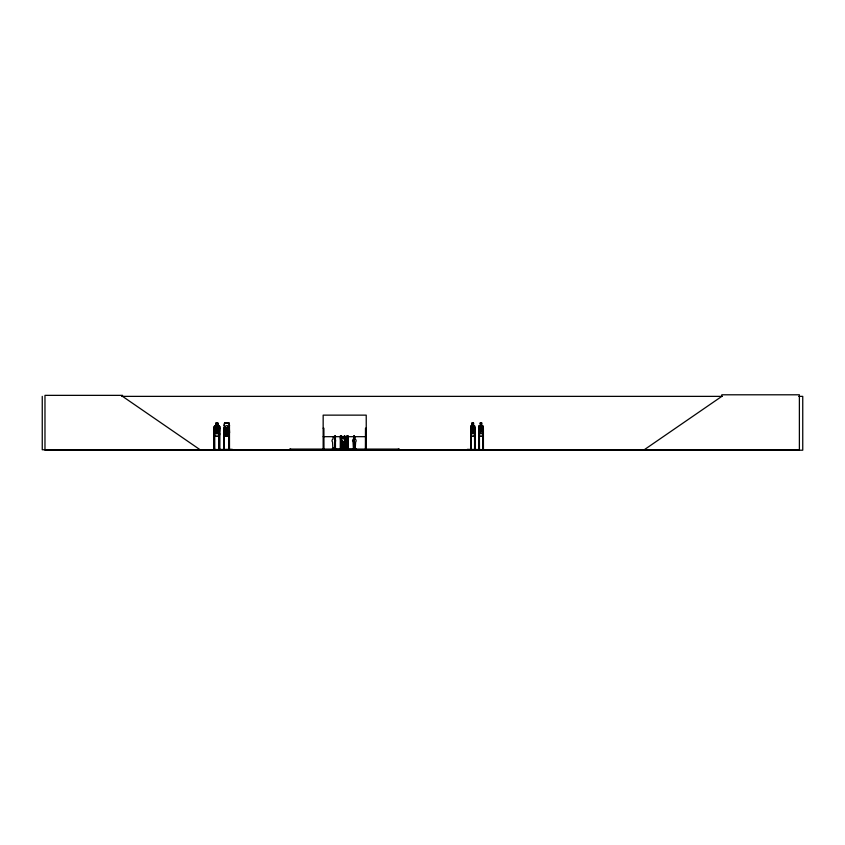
<?xml version="1.0" encoding="UTF-8"?>
<svg xmlns="http://www.w3.org/2000/svg" width="845" height="845" viewBox="0 0 845 845"><rect width="100%" height="100%" fill="white"/><g stroke="black" fill="none" stroke-linecap="round" stroke-linejoin="round"><path stroke-width="1.27" d="M334.768 447.776L335.074 442.009A1.796 1.796 0 0 0 334.704 439.189M345.183 446.625L345.425 442.009M345.7 448.716L346.123 440.932L345.7 448.716L343.007 448.716L342.595 440.932M355.227 448.927L355.608 442.009A1.796 1.796 0 0 0 355.227 439.189L354.784 436.464M344.137 446.994L344.602 447.459L344.19 446.942M474.415 436.263L475.017 433.717M474.446 436.347L474.974 433.707M482.601 436.347L483.192 433.717L482.601 425.669M483.192 433.717L482.696 436.347L479.178 436.347L478.756 426.609L479.21 425.669L480.277 425.669M467.296 449.35L486.741 449.698M475.239 449.741L475.207 428.225L474.573 428.225L474.584 449.751L474.52 448.97L475.27 448.97L475.249 449.751M214.714 436.347L219.172 436.347L219.816 426.598L219.087 425.669M219.172 436.347L219.816 433.717M227.696 436.347L225.763 436.347L225.763 433.707L224.548 433.707L223.883 432.767L224.527 423.018L228.995 423.018L229.576 432.756L228.91 433.707L227.632 433.707M223.946 425.648L224.59 423.018M232.29 449.318L211.049 449.646M332.676 449.318C332.909 447.375 331.483 450.343 332.687 449.72M332.486 449.741L336.585 449.318M336.553 449.688L332.624 449.73M348.161 449.698L348.108 448.97M322.991 449.646L323.075 448.97M339.753 449.741L348.774 449.709L339.69 449.35M342.119 437.71L342.943 437.953L343.915 436.231M474.52 436.347L471.024 436.347L470.707 426.651L471.119 425.669L472.112 425.669M479.284 425.669L478.756 449.741L478.756 448.97L479.485 448.97M346.925 436.738L345.605 438.861L343.133 438.861L341.803 436.738M214.788 425.669L214.134 426.609L214.102 449.751L214.186 448.97M229.449 432.724L228.879 433.612L224.58 433.612L224.01 432.735M332.993 449.508L332.317 449.603M334.271 449.72L334.557 448.97M334.8 449.72C335.909 449.371 333.944 450.29 334.884 448.97M334.947 449.72L334.768 435.819M342.119 449.117L341.824 449.741L342.352 447.998L342.669 449.117M343.376 449.614L342.341 449.73L342.679 449.318M344.834 435.999L344.823 449.751L344.549 435.999M345.637 449.561L345.362 449.54M346.365 449.73L346.08 447.998L346.175 449.741M353.728 435.819L353.654 449.751L352.64 449.73L356.051 449.688M332.317 449.318L356.009 449.308L354.995 449.741M355.164 449.508L355.692 449.508M355.893 449.73L355.692 448.568L355.006 449.603M333.363 436.464L332.909 439.189A1.796 1.796 0 0 0 332.539 442.009L332.909 448.927M353.886 436.464L353.432 439.189A1.796 1.796 0 0 0 353.062 442.009L353.432 448.927M644.249 449.751L721.82 396.368L721.82 394.795L799.381 394.795L799.381 449.751L42.25 449.751L42.25 396.368M345.309 449.741L345.51 448.568L345.309 449.318M342.373 449.751L343.545 449.73M344.992 449.603L346.144 449.403L346.365 447.998M121.553 396.368L722.221 396.368M798.789 396.368L802.75 396.368L802.75 450.205L44.975 450.205L44.975 395.354L122.546 395.354L122.546 396.368L200.107 449.751M473.559 423.018L472.038 423.018L472.038 425.669M480.203 423.018L481.734 423.018M216.066 423.102L217.883 423.102L217.82 425.753L218.813 426.64L218.813 431.584L217.883 433.707L216.13 433.707L215.19 431.584L215.19 426.64L216.13 425.753L216.13 423.102M224.58 423.102L228.942 423.102M472.08 423.102L473.517 423.102L473.443 425.753L474.172 426.64L473.443 433.707L472.08 433.707L471.352 431.584L472.112 423.018M480.256 423.102L481.682 423.102M214.725 425.669L216.066 425.669M217.883 425.669L219.151 425.669M228.932 423.018L229.576 425.648M473.485 425.669L474.51 425.669M481.661 425.669L482.675 425.669L483.139 426.64L483.065 449.751M219.13 425.753L214.757 425.753L214.197 426.651L214.778 436.347M471.066 425.753L474.489 425.753M479.242 425.753L482.653 425.753M219.816 426.598L219.658 449.751M470.654 426.609L470.633 449.751M219.689 428.225L218.982 428.225L218.982 449.751M229.449 428.225L228.731 428.225L228.668 449.751M323.16 428.225L323.888 428.225L323.973 449.751M366.223 428.225L365.494 428.225L365.41 449.751M470.633 428.225L471.267 428.225M478.777 428.225L479.411 428.225L479.464 449.751M478.735 429.112L483.118 429.112M470.654 433.717L471.024 436.347M478.756 433.717L479.273 436.347M219.13 436.263L214.757 436.263L214.26 433.707M225.826 436.263L227.632 436.263M471.066 436.263L474.489 436.263M479.242 436.263L482.653 436.263M323.16 436.675L366.223 436.675M335.169 448.568L335.148 449.73M213.827 448.97L214.683 448.97M219.753 448.97L218.908 448.97L218.918 449.751M223.587 448.97L224.432 448.97L224.432 449.751M228.657 448.97L229.513 448.97L229.502 449.751L229.449 425.669M470.559 448.97L471.33 448.97M482.685 448.97L483.467 448.97M344.834 449.603L345.499 448.568M356.009 449.308C352.946 450.976 352.386 448.199 353.189 449.318M334.261 436.464L334.704 437.245M342.352 449.403L343.461 449.709L343.376 449.086M344.844 436.231L345.837 437.953L346.608 437.71M474.436 425.669L474.753 449.751M474.415 425.753L475.017 426.598L475.017 449.751M340.387 438.872L341.211 441.512L347.432 441.512L348.341 436.506M343.197 447.776L342.89 442.009A1.796 1.796 0 0 1 342.362 440.741M483.435 449.751L483.393 428.225L482.759 428.225L482.706 449.751M483.203 448.97L483.203 449.751M482.991 428.225L482.939 449.751M481.661 423.018L482.337 431.584L481.608 433.707L480.256 433.707L479.527 426.64L480.256 425.753L480.277 423.018M479.178 428.225L479.231 449.751M479.009 428.225L479.094 449.751M473.485 423.018L473.517 425.753M471.267 435.819L471.309 449.751M471.024 428.225L471.077 449.751M470.866 428.225L470.908 449.751M470.813 448.97L470.813 449.751M399.442 449.751L399.442 449.086L289.539 449.086L289.539 449.751M398.333 449.086L398.333 449.751M366.308 448.97L366.286 449.751L366.223 415.138L323.16 415.138L323.16 449.751M365.579 448.97L365.579 449.751M354.752 449.318L354.752 447.744L353.928 447.744L353.823 449.751M354.404 435.819L354.34 449.751M354.298 435.819L354.203 449.751M353.548 448.97L353.548 449.751M348.341 448.97L348.341 449.751L348.193 435.819M347.865 448.97L347.865 449.751M347.675 435.819L347.749 449.751M347.527 435.819L347.548 449.751M347.379 448.97L347.443 449.751M347.115 435.819L347.115 449.751M346.999 435.819L346.999 449.751M344.992 449.117L344.982 446.762L343.757 446.762L343.757 449.117M342.331 447.998L342.225 449.403M341.633 435.819L341.633 449.751M341.496 435.819L341.602 449.751M341.401 448.97L341.38 449.751M341.158 448.97L341.158 449.751M341.074 435.819L341.095 449.751M340.862 435.819L340.788 449.751M340.482 436.506L340.482 438.861M340.429 448.97L340.429 449.751M340.345 435.819L340.26 449.751L340.208 448.97M335.402 435.819L335.476 449.751M335.264 435.819L335.264 449.751M334.229 449.318L334.229 447.744L333.405 447.744L333.405 449.318M323.804 448.97L323.804 449.751M290.648 449.086L290.648 449.751M229.248 428.225L229.248 449.751M229.048 448.97L229.132 449.751M228.932 428.225L228.868 449.751M227.632 436.347L227.569 433.612L228.572 432.735L228.572 427.781L227.632 425.669L225.89 425.669L224.95 427.781L225.826 436.347M224.231 449.751L224.369 428.225L223.661 428.225L223.661 449.751M224.168 428.225L224.083 449.751M223.946 448.97L223.978 449.751M223.851 428.225L223.851 449.751M219.489 428.225L219.552 449.751M219.299 448.97L219.373 449.751M219.172 428.225L219.119 449.751M217.883 425.753L217.947 423.018L216.003 423.018L216.066 425.753M214.672 449.751L214.619 428.225L213.901 428.225L213.901 449.751M214.419 428.225L214.472 449.751M474.14 432.714L472.873 430.242L471.605 432.82L472.556 429.661L471.721 426.588L472.841 429.059L474.077 426.63L473.158 429.672L474.14 432.714M218.559 432.714L217.925 432.724L216.933 430.242L215.908 432.798L215.285 432.714L216.531 429.661L215.359 426.63L216.901 429.059L218.485 426.63L217.302 429.672L218.559 432.714M225.055 426.556L226.291 429.693L225.108 432.735L226.703 430.306L228.245 432.735L227.073 429.714L228.319 426.651L227.685 426.577L226.671 429.133L225.055 426.556M217.566 423.546L216.447 423.546L216.447 424.433L217.566 424.433L217.566 423.546M473.2 423.546L472.323 423.546L472.323 424.433L473.2 424.433L473.2 423.546M481.375 423.546L480.499 423.546L480.499 424.433L481.375 424.433L481.375 423.546M217.883 426.64L216.13 426.64L216.13 431.584L217.883 431.584L217.883 426.64M473.443 426.64L472.08 426.64L472.08 431.584L473.443 431.584L473.443 426.64M481.608 426.64L480.256 426.64L480.256 431.584L481.608 431.584L481.608 426.64M227.632 427.781L225.89 427.781L225.89 432.735L227.632 432.735L227.632 427.781M227.326 434.943L226.196 434.943L226.196 435.819L227.326 435.819L227.326 434.943"/></g></svg>
